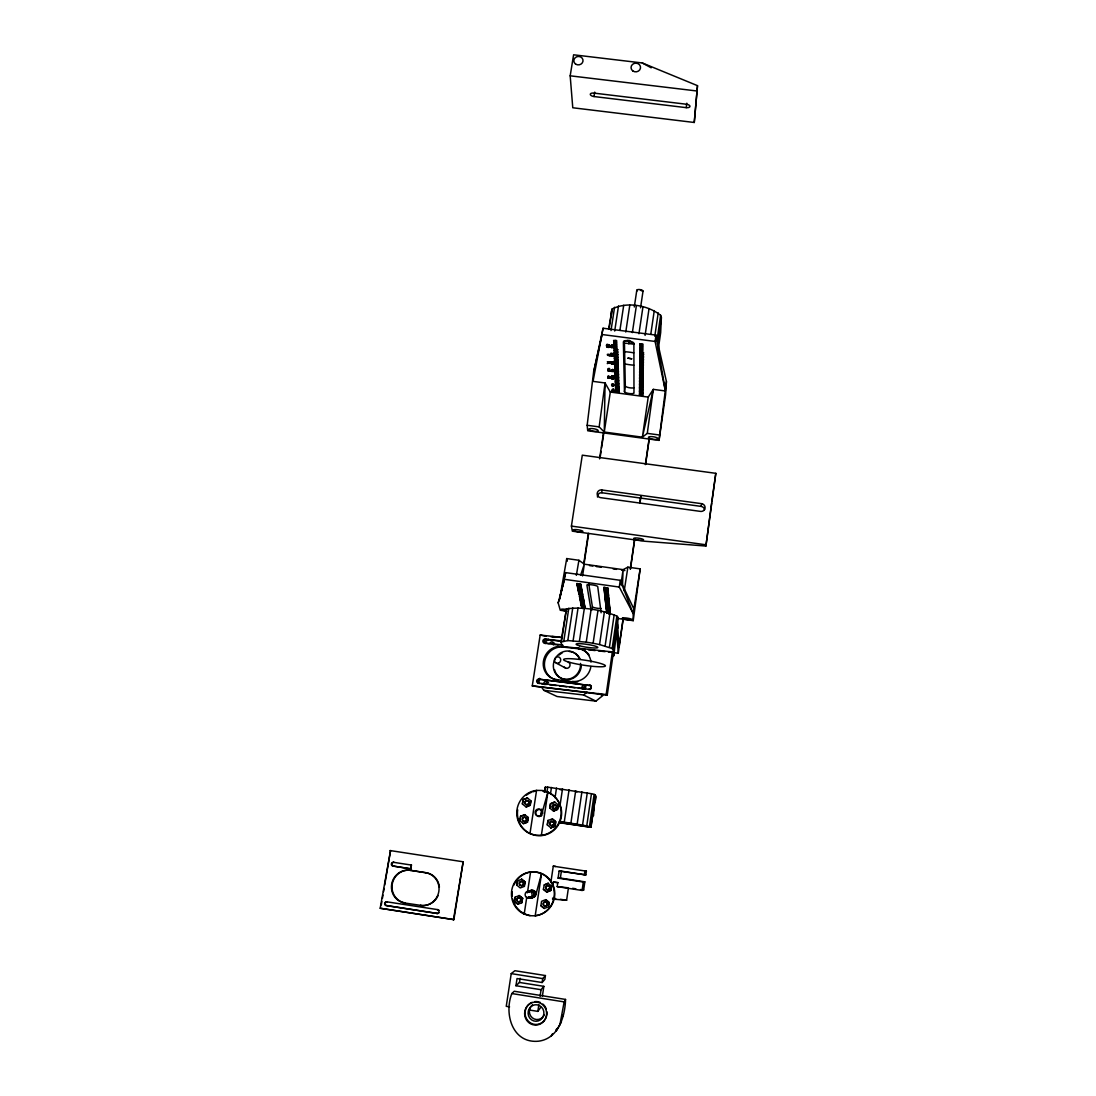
<?xml version="1.0" encoding="UTF-8"?>
<svg xmlns="http://www.w3.org/2000/svg" width="1096" height="1096" viewBox="0 0 1096 1096"><rect width="100%" height="100%" fill="white"/><g stroke="black" fill="none" stroke-linecap="round" stroke-linejoin="round"><path stroke-width="1.5" d="M566.892 611.212L560.262 610.267L558.165 602.855L559.686 598.772L566.714 558.563L578.921 560.275L584.332 564.193L623.103 569.646L627.885 567.153L640.16 568.879L633.214 620.679L618.295 618.541M697.508 85.666L694.261 122.478L572.77 107.764L570.18 75.816L573.605 54.8L642.283 62.965L697.508 85.666L694.261 122.478M622.46 586.141L623.103 569.646L620.898 584.757M608.595 329.307L612.116 309.004C626.898 301.441 647.832 305.113 660.628 315.292L661.381 317.593L660.669 332.663L658.121 350.254M659.052 440.387L666.437 381.572L656.011 335.129L603.074 328.225L593.621 371.941L587.155 425.275L587.73 430.769L659.052 440.387L665.601 394.656L666.437 381.572M705.906 546.055L715.811 473.321L582.291 455.169L571.413 526.094L572.345 531.176L644.585 541.232L705.906 546.055L711.619 503.023M665.368 390.971L655.093 341.445L656.011 335.129L665.368 390.971L653.285 389.368L647.284 433.372L642.379 437.181L604.266 432.043L599.156 426.892L605.061 382.97L593.032 381.367L603.074 328.225M711.838 501.365L715.811 473.321M633.214 620.679L633.173 613.541L619.295 587.072L620.281 580.318L565.646 572.619L559.686 598.772L565.646 572.619M648.216 397.095L642.379 437.181L653.285 389.368L648.216 397.095L610.308 392.053L605.061 382.97L604.266 432.043L610.308 392.053M623.199 617.993L619.048 646.654L617.5 624.419L613.746 655.97L613.13 649.613L612.143 648.544L616.87 616.062C601.183 609.787 583.25 606.609 566.454 608.869L560.933 642.092L562.495 647.024L585.141 649.476M656.997 340.253L660.628 315.292M593.635 809.711L590.963 827.302L586.757 825.905L591.443 793.723L547.712 787.147L545.027 787.312L544.26 792.34M612.363 651.901L613.418 652.545L607.225 695.138L606.157 694.576L612.363 651.901L561.755 646.421A16.892 15.851 -63.4 0 0 543.424 661.244A16.892 15.851 -63.4 0 0 556.7 679.616L557.878 680.191A16.865 15.824 -63.4 0 1 544.616 661.874A16.865 15.824 -63.4 0 1 562.906 647.065L561.755 646.421M613.13 649.613L617.829 617.24L616.87 616.062M657.532 344.13L661.381 317.593M617.774 628.255L617.829 617.24M589.47 826.48L594.114 794.395L591.443 793.723M559.919 1024.719L564.152 1001.895L565.536 999.429L514.23 991.25L511.832 993.551C503.859 1013.773 512.407 1043.707 538.479 1041.2C558.302 1038.775 565.139 1016.472 565.536 999.429M590.497 826.795L595.142 794.847L594.114 794.395M595.484 795.545L590.895 827.22L559.316 822.425M582.086 890.459L583.305 882.033L584.839 881.842L583.661 890.007L582.086 890.459L557.193 886.609L557.768 882.718L553.48 882.061L553 885.308M584.346 874.923L584.908 871.046L586.387 871.169L585.839 874.937L559.138 871.046L558.083 878.143L583.305 882.033M630.269 569.112L634.653 538.766M639.776 503.379L640.749 496.639M645.38 464.608L649.284 437.633M613.267 652.545L618.267 653.271L623.145 619.514M630.474 568.893L634.611 540.205M639.982 503.078L640.955 496.337M645.599 464.266L649.257 438.962M612.143 648.544L599.567 644.558L604.403 611.787M645.092 335.39L649.051 308.551M586.757 825.905L577.14 824.219L581.894 791.86M552.535 899.063L566.618 900.268L568.29 888.801M605.129 645.941L609.924 613.226M650.819 334.047L654.257 310.606M686.178 107.641A3.713 1.713 7.7 0 0 689.959 106.381A3.713 1.713 7.7 0 0 686.397 104.23L593.854 93.092A3.699 1.699 9.6 0 0 590.292 94.379A3.699 1.699 9.6 0 0 594.032 96.544L686.178 107.641L686.822 103.202M582.551 825.137L587.264 792.86M609.417 647.298L614.185 614.692M654.792 336.28L658.203 312.908M560.933 642.092L567.81 640.571L586.237 642.16L591.128 609.335M632.365 332.609L636.365 305.743M550.863 882.362L553.275 866.183L555.686 866.457M591.977 610.006L592.429 606.979L588.703 583.442M624.46 391.861L623.377 341.979A5.302 1.671 8.4 0 1 628.611 340.979A5.302 1.671 8.4 0 1 633.885 343.363L633.981 393.135A5.014 1.439 8.3 0 1 629.241 393.533A5.014 1.439 8.3 0 1 624.46 391.861L625.309 386.162L624.419 340.774M545.794 899.638L548.932 902.46L548.493 906.762L544.274 908.461L540.917 905.693L541.575 901.323L545.794 899.638L549.137 902.392L548.712 905.31M546.726 892.062L550.726 890.445L551.576 886.061L550.918 890.404L546.726 892.062L543.383 889.308L544.246 884.924L548.233 883.321L544.246 884.924M577.14 824.219L564.248 822.164L569.057 789.778M640.544 307.798L643.023 291.084M529.532 1010.046L537.848 1011.389L538.835 1004.717M540.068 996.387L541.068 989.715L543.835 986.332L519.477 982.454L515.956 985.729L541.068 989.715M515.956 985.729L517.038 978.55L542.123 982.523L542.712 978.605L545.438 975.55L514.887 970.714L511.229 973.618L506.242 1006.32L509.572 1006.854M599.567 644.558L593.114 643.27L597.978 610.458M638.954 333.759L642.941 306.88M542.41 996.031L543.835 986.332M545.438 975.55L544.876 979.358L542.123 982.523M558.083 878.143L560.371 878.06L561.385 871.169L585.839 874.937M570.893 823.192L575.674 790.805M590.621 689.316L591.114 685.973M582.565 575.921L584.332 564.193L580.592 575.249M612.609 376.147C609.732 380.298 616.267 378.531 612.787 377.38C610.883 376.353 610.431 379.12 612.486 378.613C614.377 376.627 609.02 379.038 613.787 377.586M614.02 371.297L614.061 369.886L613.787 371.544L611.239 371.325L613.322 371.339L613.692 369.708M573.112 640.749L578.044 608.033M611.582 385.285C616.966 381.846 611.116 388.066 612.294 386.052C616.404 386.093 611.335 384.682 611.554 384.586L613.089 385.491M612.5 378.778L612.965 376.216M613.979 371.174L613.911 369.79M619.911 330.389L623.706 305.277M612.719 378.641L613.048 376.408M550.48 793.915L551.452 787.462M611.979 385.313L612.322 383.669M612.842 378.805L613.267 376.284M612.171 385.189L612.335 384.038M613.157 378.819L613.527 376.38M612.554 384.052L612.486 385.367L612.76 384.08M613.404 378.791L613.746 376.49L613.87 378.558M613.609 378.75L613.897 376.599M614.527 390.656L614.349 391.93L612.157 391.628L612.965 391.615L612.28 389.354M612.911 385.436L613.089 384.285M612.157 391.628L612.322 390.368L614.527 390.793M612.116 390.614L612.678 389.395M551 827.891L547.315 824.946L547.986 820.452L552.343 818.931L555.809 821.753L555.138 826.233L550.781 827.768L555.138 826.233M553.521 811.109L549.836 808.136L550.507 803.669L554.658 802.012L558.316 804.985L557.645 809.451L553.521 811.109L557.453 809.286L558.316 804.985M612.513 390.532L613.061 389.395M550.507 803.669L549.836 808.136M612.924 390.724L613.198 389.286M612.965 391.615L613.102 389.587M613.555 391.683L613.664 389.354L613.555 391.683L614.349 391.93M535.191 915.818L541.534 873.663L536.163 872.073L530.587 871.964A22.071 21.441 -85.2 0 0 524.189 914.105L529.574 915.708L535.191 915.818A22.071 21.441 -85.2 0 0 541.534 873.663L535.93 894.446M553.357 809.04L554.083 804.19M555.042 797.737L556.508 788.038M579.4 641.297L584.319 608.513M625.775 332.033L629.803 305.181M554.946 826.11L555.617 821.616L552.343 818.931M628.803 343.747L629.31 340.404M634.296 306.99L636.79 290.289M559.851 806.629L562.508 788.832M634.063 609.349L620.281 580.318L633.173 613.541L640.16 568.879M522.422 898.336L521.751 902.707L522.682 898.282L519.079 895.583L522.682 898.282M524.902 881.992L524.244 886.349L525.176 881.979L521.573 879.252L525.176 881.979M561.522 641.256L566.454 608.869M607.718 345.925L606.499 345.898L606.677 344.432M609.088 328.923L612.116 309.004M606.746 345.884L606.937 344.651M607.02 345.884L607.211 344.637M606.499 345.898L607.253 344.445M607.362 345.884L607.609 344.473M607.39 346.528C610.198 346.884 606.526 348.309 607.951 344.514M562.33 646.476L562.563 644.9L544.411 642.941A1.932 1.808 -61.6 0 1 542.89 640.845A1.932 1.808 -61.6 0 1 544.986 639.132L561.495 640.9M607.732 347.185C604.239 346.87 610.582 347.925 607.91 344.678M562.495 647.024L562.741 645.448M607.773 347.377L608.54 344.61M608.321 347.213L608.787 344.665M563.865 640.735L568.797 608.225M608.143 347.418L608.239 344.733M611.006 330.567L614.555 307.25M608.458 347.432L608.883 345.678L607.91 345.952M608.746 347.418L609.198 345.281M608.979 347.391L609.39 345.199M609.157 347.336L609.554 345.761L607.595 346.089M610.02 363.338L607.677 363.036C612.733 359.447 602.636 366.201 610.212 362.31M524.189 914.105L526.751 897.254M527.519 892.199L530.587 871.964M607.677 363.036L608.444 361.735M610.979 346.432C614.966 347.268 608.801 348.72 611.171 345.199M609.938 355.775L607.554 355.282C613.5 354.186 602.649 353.46 609.938 355.775L610.116 354.378M609.595 368.53L609.486 371.01C612.472 371.558 605.869 370.681 608.883 370.928L608.143 368.53M611.582 346.418L611.774 345.185M540.712 815.808L541.725 809.108M608.033 370.955L608.212 369.626M611.842 346.459L612.02 345.226M607.979 369.845L608.568 368.585M611.404 354.625L613.472 355.871L610.636 355.816L610.952 353.145C610.431 357.159 614.582 355.83 610.76 354.364L613.692 354.542M612.034 346.528L612.226 345.281M541.191 815.712L541.958 810.656M544.767 792.148L545.534 787.092M608.39 369.763L608.951 368.571M612.198 346.596L612.376 345.35M567.81 640.571L572.756 607.938M608.828 369.969L609.102 368.462M611.226 355.186L611.938 354.022M612.322 346.679L612.5 345.446M614.705 331.033L618.5 305.976M607.992 378.147L608.102 375.901M608.883 370.928L609.061 369.749M611.417 355.036L611.582 353.405L613.623 353.679M612.554 346.487C606.252 345.706 615.445 350.378 612.746 345.254M611.65 355.063L612.048 353.871L611.76 355.241M612.952 346.747L612.965 345.363M609.486 371.01L609.664 369.818M610.664 363.201C614.623 359.926 612.335 367.324 610.732 361.653M608.773 377.175L608.951 376.01L608.814 378.12L607.924 376.942L608.869 376.873M610.787 363.351L610.965 362.146M610.952 363.475L611.13 362.269L613.774 362.228M612.212 355.323L612.39 354.104M611.157 363.584L611.39 361.735M612.267 356.104L612.678 353.967M611.431 363.68C610.376 361.707 614.609 361.927 613.048 363.831M612.582 356.118L612.924 354.035M609.595 377.024L609.417 378.202L609.349 376.942L608.157 376.832M611.65 363.557C614.637 361.077 610.554 365.31 611.801 362.42M612.87 356.104L613.171 354.104M546.945 792.216L547.712 787.147M611.746 363.762L612.034 362.406M613.089 356.077L613.39 354.2M612.116 363.817L612.28 362.447M613.267 356.022L613.541 354.309M612.349 363.68L612.527 362.475M613.404 355.953L613.65 354.419M541.369 835.344L547.904 792.079L542.356 790.476L536.561 790.38L529.971 833.604L535.547 835.248L541.369 835.344A22.646 22.221 -80.9 0 0 547.904 792.079L542.013 813.054M612.472 363.858L612.719 362.475M612.787 363.858L613.089 361.694M519.477 982.454L520.107 978.276M611.089 378.189L611.335 376.257M613.376 371.215L611.363 369.969C617.103 369.64 610.486 371.9 612.404 369.448M613.253 363.776L613.431 362.584M611.198 378.325L611.5 376.175M612.322 370.804L612.596 369.475M613.418 363.694L613.678 361.694M611.363 378.449L611.691 376.134M583.743 563.769L588.346 533.314M599.581 458.854L603.663 431.769M611.568 378.558L611.952 376.106M612.76 370.873L612.938 369.695M611.828 378.641L612.253 376.12M613.102 370.969L613.212 369.571M584.045 564.084L588.607 533.793M600.293 456.388L601.046 451.346M601.553 447.976L603.841 432.838M612.048 378.517L612.376 376.284M613.459 369.626L613.212 371.023L613.555 370.023M523.272 823.589L527.697 822.055L523.559 823.713L519.819 820.767L520.504 816.287L524.929 814.78L520.504 816.287M527.231 797.861L530.944 800.861L530.259 805.313L526.135 806.971L522.395 803.985L523.093 799.518L527.491 798.066L523.093 799.518M520.792 816.438L519.819 820.767M523.367 799.71L522.395 803.985M514.408 901.57L518.024 904.255L514.408 901.57L515.079 897.199L519.353 895.542M524.505 886.322L520.244 887.952L516.915 885.212L517.586 880.869L521.847 879.252M514.695 901.501L515.079 897.199M527.423 821.918L528.108 817.438L527.93 820.562M526.135 806.971L529.998 805.135L530.944 800.861M607.225 695.138L532.272 685.918L540.164 635.064L562.001 637.393M538.794 683.274L539.547 678.328M624.24 590.744L627.885 567.153M453.456 919.736L463.156 861.785L453.867 919.64L380.189 908.255L390.546 850.592L384.669 885.143M594.032 96.544L594.731 92.119M410.534 868.731L411.164 864.977L411.014 868.868L392.889 866.059A1.904 1.836 -69.2 0 1 391.382 863.895A1.904 1.836 -69.2 0 1 393.519 862.305L394.053 862.333A1.904 1.836 -69.3 0 0 391.93 863.922A1.904 1.836 -69.3 0 0 393.423 866.073L411.014 868.868M381.312 904.899L381.874 901.611M382.435 898.309L382.984 895.021M383.545 891.733L384.107 888.445M576.345 575.373L578.921 560.275M704.536 509.763A3.987 3.877 9 0 0 701.111 506.393L701.591 503.667L601.731 489.953A3.987 3.891 -5.2 0 0 597.21 493.255A3.987 3.891 -5.2 0 0 600.581 497.653L700.536 511.407A4.014 3.905 8.9 0 0 705.057 508.092A4.014 3.905 8.9 0 0 701.591 503.667M593.621 371.941L602.115 334.527L655.093 341.445M558.165 602.855L564.618 579.346L619.295 587.072M556.33 1030.925L561.399 1021.801M561.851 1017.759L563.275 1014.965M551.315 1035.967L552.411 1033.87M537.848 1011.389L540.739 1007.347M609.294 347.268C608.403 346.377 609.883 345.898 607.061 345.678M555.905 1029.856L557.878 1027.884M545.15 642.105L548.616 639.311M541.301 686.781L543.822 690.302L583.552 694.987L587.086 692.151M543.822 690.302L557.056 696.508L595.909 701.125L602.814 695.59L598.745 693.494M612.965 354.597L612.089 354.679M517.75 904.323L522.025 902.652M550.726 803.848L554.658 802.012M544.274 908.461L540.917 905.693M606.677 613.198L607.527 613.144M437.222 913.448L386.737 905.543A1.918 1.836 -71.7 0 1 385.23 903.364A1.918 1.836 -71.7 0 1 387.381 901.761L386.82 901.816A1.918 1.85 -71.7 0 0 384.682 903.433A1.918 1.85 -71.7 0 0 386.189 905.611L437.222 913.448A1.918 1.85 -76.1 0 0 438.962 912.749M608.266 362.94C612.664 362.351 605.321 361.296 607.951 361.927M439.044 910.406A1.918 1.85 -76.1 0 0 437.838 909.653L437.4 909.735A1.932 1.85 -76 0 1 438.921 911.913A1.932 1.85 -76 0 1 436.77 913.53M543.383 889.308L546.931 892.021M420.768 905.378L420.302 905.447A16.591 16.002 -73.4 0 0 438.825 891.555A16.591 16.002 -73.4 0 0 425.7 872.731L410.192 870.334A16.577 15.974 -72 0 0 391.669 884.212A16.577 15.974 -72 0 0 404.725 903.008L420.768 905.378A16.55 15.961 -73.4 0 0 438.044 895.624M380.189 908.255L453.867 919.64M608.677 369.777L609.417 369.708M404.725 903.008L405.246 902.953A16.536 15.933 -72 0 1 392.217 884.198A16.536 15.933 -72 0 1 410.685 870.347L410.192 870.334M516.915 885.212L517.586 880.869M425.7 872.731L426.166 872.745A16.55 15.961 -73.4 0 1 439.414 887.171M582.524 608.033L581.647 608.157L582.62 608.554M559.138 871.046L561.385 871.169M607.883 612.39L606.54 612.486L607.951 612.965M608.91 613.102L610.253 613.02L608.855 612.527M608.979 613.883L610.321 613.801L608.924 613.322M625.748 343.226L633.639 344.144M562.385 789.586L560.138 789.709M607.609 346.391L608.595 346.254L607.568 345.898M612.089 354.844L613.431 354.72M552.096 636.502L560.316 637.379M546.178 636.255L540.164 635.064M551 636.762L555.823 637.283M544.986 639.132L561.755 641.475M544.411 642.941L548.712 643.927M553.384 644.434L558.07 644.941M588.47 649.846L595.128 650.558M598.443 650.928L605.102 651.64M608.431 652.01L613.418 652.545M557.193 886.609L568.002 887.787M556.7 679.616L573.509 682A16.906 15.919 -63.3 0 0 577.729 681.918M561.001 680.561L565.687 681.096M568.824 681.465L573.509 682M539.424 683.575L538.218 683A1.959 1.822 -65.5 0 1 536.684 680.876A1.959 1.822 -65.5 0 1 538.807 679.164L590.799 685.63A1.973 1.863 -65.6 0 1 591.278 685.754M538.807 679.164L590.799 685.63M538.218 683L590.237 689.507M541.109 683.781L546.192 684.37M549.589 684.767L556.357 685.548M559.741 685.945L566.522 686.74M569.906 687.137L574.989 687.726M578.373 688.124L585.154 688.918M532.272 685.918L606.157 694.576M553.48 882.061L558.138 882.609M570.18 75.816L696.741 90.968M606.732 596.334L608.677 596.293L604.732 595.731L608.76 597.169L604.882 596.539L606.759 596.567M581.305 597.032L583.182 596.991L579.305 596.43L583.346 597.854L579.524 597.238L581.346 597.252M582.14 601.334L583.99 601.279L580.209 600.663L584.141 602.129L580.373 601.512L582.168 601.54M582.456 603.005L584.291 602.964L580.496 602.43L584.456 603.8L580.716 603.184L582.497 603.211M612.226 370.626L613.733 370.969M582.784 604.663L584.606 604.622L580.825 604.088L584.757 605.444L580.99 604.91L582.812 604.869M608.184 610.664L610.034 610.636L606.28 610.102L610.102 611.431L606.362 610.897L608.212 610.869M607.979 378.01L610.239 378.298M587.155 425.275L599.156 426.892M647.284 433.372L659.34 434.989M597.471 497.05A3.959 3.863 -5.2 0 1 601.978 492.762L701.111 506.393M571.413 526.094L706.167 544.822M589.497 565.577L592.868 566.057M596.238 566.536L601.307 567.249M613.102 568.906L616.486 569.372M621.542 570.084L624.912 570.564M559.7 821.89L575.77 824.562L560.508 822.48M550.37 821.411L553.754 821.904M558.837 822.63L590.963 827.302M559.316 821.438L564.248 822.164M553.275 866.183L586.387 871.169M390.012 850.537L463.156 861.785M560.371 878.06L584.839 881.842M572.633 888.294L575.784 888.788M580.51 889.514L583.661 890.007M393.519 862.305L411.644 865.114M410.288 870.279L426.166 872.745M552.576 898.09L555.699 898.583M560.371 899.295L566.618 900.268M386.82 901.816L437.838 909.653M511.229 973.618L542.712 978.605M511.832 993.551L564.152 1001.895M586.237 642.16L593.114 643.27M580.962 595.279L579.003 594.594L582.853 595.224L579.428 595.758L583.017 596.114L581.017 595.498M583.25 607.115L581.373 606.472L585.059 607.074L581.757 607.54L585.209 607.883L583.291 607.321M574.921 791.394L577.154 791.805M609.006 614.103L609.842 614.294M640.393 290.111L641.777 290.92M583.552 694.987L595.909 701.125M556.302 663.135L565.673 668.108M642.283 62.965L651.202 67.801M547.315 824.946L547.986 820.452M524.655 814.629L528.382 817.589M548.027 883.349L551.576 886.061M592.909 814.753L593.525 815.643L594.087 806.56L596.21 797.025L595.142 794.847M566.714 558.563L567.29 561.193M590.977 609.746L586.894 585.072A5.48 0.918 8.5 0 1 592.169 584.88A5.48 0.918 8.5 0 1 597.731 586.607L601.115 612.787M601.731 489.953L601.978 492.762M616.569 630.789L618.267 653.271M611.363 311.113L611.5 314.497M520.326 898.213A2.055 2 -83.7 0 1 519.942 901.666A2.055 2 -83.7 0 1 517.065 899.871A2.055 2 -83.7 0 1 519.874 897.925M549.699 888.445A2.055 2 -86.9 0 1 546.616 889.24A2.055 2 -86.9 0 1 546.685 885.979A2.055 2 -86.9 0 1 549.726 886.883M523.367 884.376A2.055 2 -83.2 0 1 520.299 885.157A2.055 2 -83.2 0 1 520.367 881.91A2.055 2 -83.2 0 1 523.409 882.814M529.752 891.665A3.603 3.494 -85.1 0 1 534.423 890.911A3.603 3.494 -85.1 0 1 535.547 895.624A3.603 3.494 -85.1 0 1 531.067 897.199M529.313 891.733A3.617 3.507 -85.1 0 1 533.999 890.98A3.617 3.507 -85.1 0 1 535.122 895.72A3.617 3.507 -85.1 0 1 530.628 897.295M513.983 884.965A21.947 21.317 -85.2 0 1 550.699 880.787A21.947 21.317 -85.2 0 1 535.752 915.598M530.163 915.489A21.947 21.317 -85.2 0 1 521.162 911.776M520.052 910.913A21.947 21.317 -85.2 0 1 516.216 906.776M515.435 905.597A21.947 21.317 -85.2 0 1 514.093 903.063M513.558 901.748A21.947 21.317 -85.2 0 1 512.723 899.008M512.257 896.186A21.947 21.317 -85.2 0 1 512.229 891.884M528.683 891.267A3.658 3.562 -84.9 0 1 533.451 891.802A3.658 3.562 -84.9 0 1 533.341 896.734A3.658 3.562 -84.9 0 1 528.546 897.076M528.327 891.445A3.535 3.439 -84.9 0 1 532.944 891.952A3.535 3.439 -84.9 0 1 532.834 896.734A3.535 3.439 -84.9 0 1 528.204 897.049M527.217 892.884A3.535 3.439 -84.9 0 1 527.683 892.089M528.998 891.884A3.494 3.398 -85 0 1 533.519 891.158A3.494 3.398 -85 0 1 534.601 895.733A3.494 3.398 -85 0 1 530.259 897.254M528.464 891.856A3.644 3.535 -85 0 1 533.437 891.281A3.644 3.535 -85 0 1 533.971 896.405A3.644 3.535 -85 0 1 528.998 896.98M544.465 684.562A1.945 1.822 -65.7 0 1 544.52 681.835A1.945 1.822 -65.7 0 1 547.137 681.767A1.945 1.822 -65.7 0 1 547.068 684.493M550.014 644.051A1.932 1.808 -61.7 0 1 552.37 641.886A1.932 1.808 -61.7 0 1 553.275 644.859M582.209 688.754A1.959 1.85 -65.7 0 1 582.565 686.137A1.959 1.85 -65.7 0 1 585.1 686.165A1.959 1.85 -65.7 0 1 585.182 688.781M545.794 684.575A1.945 1.822 -65.7 0 1 548.534 682.329M551.932 644.051A1.932 1.808 -61.7 0 1 553.891 642.831M583.565 688.672A1.959 1.85 -65.8 0 1 585.771 686.521M569.112 651.435A14.303 13.44 -63.5 0 1 580.154 659.134M581.277 666.3A14.303 13.44 -63.5 0 1 568.673 679.589A14.303 13.44 -63.5 0 1 554.508 669.601M559.152 655.024A14.303 13.44 -63.5 0 1 562.18 652.942M580.565 663.409A14.316 13.453 -63.5 0 1 562.495 678.725A14.316 13.453 -63.5 0 1 556.919 656.107A14.316 13.453 -63.5 0 1 579.4 658.71M568.194 662.107A3.261 3.055 -63.5 0 1 569.345 667.012A3.261 3.055 -63.5 0 1 564.426 667.122M534.821 1001.634A11.453 10.96 -88.8 0 1 540.424 1002.525M542.876 1004.073A11.453 10.96 -88.8 0 1 546.219 1008.841M546.904 1011.745A11.453 10.96 -88.8 0 1 538.15 1024.253A11.453 10.96 -88.8 0 1 525.477 1016.239A11.453 10.96 -88.8 0 1 532.053 1002.347M544.342 1014.677A8.179 7.836 -88.9 0 1 532.259 1017.773A8.179 7.836 -88.9 0 1 532.546 1004.799M529.971 833.604A22.646 22.221 -80.9 0 1 536.561 790.38M524.285 821.521A2.11 2.069 -79 0 1 522.545 819.301A2.11 2.069 -79 0 1 524.573 817.315A2.11 2.069 -79 0 1 526.669 819.192M526.655 819.74A2.11 2.069 -79 0 1 525.354 821.397M556.357 807.711A2.11 2.069 -83.4 0 1 553.302 808.629A2.11 2.069 -83.4 0 1 552.959 805.423A2.11 2.069 -83.4 0 1 556.124 805.615M542.89 790.97A22.509 22.098 -81 0 1 560.741 819.424A22.509 22.098 -81 0 1 530.574 833.851M529.272 833.22A22.509 22.098 -81 0 1 517.696 809.848M526.491 795.121A22.509 22.098 -81 0 1 531.546 792.285M532.903 791.792A22.509 22.098 -81 0 1 535.711 791.079M537.109 815.767A3.521 3.466 -81 0 1 536.889 810.465A3.521 3.466 -81 0 1 542.068 810.903M542.506 811.711A3.521 3.466 -81 0 1 542.698 813.52M541.986 815.191A3.521 3.466 -81 0 1 541.328 815.835M539.657 816.506A3.521 3.466 -81 0 1 537.889 816.232M624.501 340.815A10.522 3.315 8.3 0 1 629.173 340.555M630.132 341.075A10.508 3.343 8.3 0 1 627.638 340.418M637.201 290.892A3.151 1.096 8.3 0 1 639.502 289.536A3.151 1.096 8.3 0 1 642.914 291.358M628.912 343.5A3.165 1 8.3 0 1 631.132 343.075A3.165 1 8.3 0 1 634.159 343.733M633.748 365.16A20.317 6.22 8.3 0 1 624.72 363.886M624.473 351.72A20.317 6.22 8.3 0 1 633.721 352.844M590.991 662.135A16.947 15.961 -63.3 0 0 577.373 648.106L578.496 648.764A16.906 15.919 -63.3 0 1 589.045 654.846M590.895 666.519A16.947 15.961 -63.3 0 1 572.372 681.424M545.589 643.599A1.932 1.808 -61.6 0 1 544.068 641.503A1.932 1.808 -61.6 0 1 546.178 639.804M538.958 683.466A1.945 1.822 -65.6 0 1 540.013 679.753M589.703 685.055A1.973 1.863 -65.5 0 1 591.278 687.206A1.973 1.863 -65.5 0 1 589.127 688.932M633.817 387.833A5.001 1.452 8.3 0 1 629.022 387.669A5.001 1.452 8.3 0 1 625.309 386.162M601.225 608.527A5.151 0.808 8.5 0 1 596.32 608.088A5.151 0.808 8.5 0 1 592.429 606.979M566.221 610.938A4.932 0.74 8.7 0 1 561.166 609.362A4.932 0.74 8.7 0 1 567.084 609.582M613.596 340.541C616.843 343.651 618.843 339.185 613.596 340.541M613.664 342.226C616.897 345.336 618.898 340.897 613.664 342.226M613.733 343.911C616.952 346.994 618.939 342.582 613.733 343.911M613.801 345.583C617.021 348.651 618.993 344.267 613.801 345.583M613.87 347.24C617.075 350.295 619.035 345.939 613.87 347.24M613.938 348.898L617.747 349.556L613.938 348.898M614.007 350.542L617.802 351.186L614.007 350.542M614.061 352.159L617.856 352.816L614.061 352.159M614.13 353.789L617.911 354.433L614.13 353.789M614.198 355.392L617.966 356.049L614.198 355.392M614.253 356.995L618.007 357.639L614.253 356.995M614.322 358.584L618.062 359.228L614.322 358.584M614.39 360.159L618.117 360.803L614.39 360.159M614.445 361.735L618.171 362.379L614.445 361.735M614.514 363.297L618.213 363.94L614.514 363.297M614.568 364.845L618.267 365.489L614.568 364.845M614.637 366.393L618.322 367.023L614.637 366.393M614.692 367.927L618.377 368.557L614.692 367.927M614.76 369.448L618.418 370.078L614.76 369.448M614.815 370.955L618.473 371.585L614.815 370.955M614.883 372.462L618.514 373.092L614.883 372.462M614.938 373.969L618.569 374.585L614.938 373.969M614.993 375.449L618.61 376.079L614.993 375.449M615.062 376.928L618.665 377.545L615.062 376.928M615.116 378.394L618.719 379.01L615.116 378.394M615.171 379.86L618.76 380.476L615.171 379.86M615.226 381.312L618.815 381.929L615.226 381.312M615.294 382.751L618.856 383.367L615.294 382.751M615.349 384.189L618.898 384.806L615.349 384.189M615.404 385.628L618.952 386.23L615.404 385.628M615.459 387.039L618.993 387.642L615.459 387.039M627.981 358.159L631.693 358.803L627.981 358.159M615.514 388.45L619.048 389.053L615.514 388.45M615.568 389.861L619.089 390.45L615.568 389.861M615.623 391.245L619.13 391.847L615.623 391.245M639.859 343.98C643.037 347.09 645.147 342.623 639.859 343.98M639.845 345.665C643.01 348.747 645.119 344.322 639.845 345.665M639.831 347.336C642.996 350.405 645.078 345.994 639.831 347.336M639.817 348.994C642.968 352.049 645.051 347.679 639.817 348.994M639.804 350.651C642.941 353.693 645.023 349.336 639.804 350.651M639.79 352.282L643.599 352.953L639.79 352.282M639.776 353.912L643.571 354.57L639.776 353.912M639.749 355.542L643.544 356.2L639.749 355.542M639.735 357.145L643.516 357.803L639.735 357.145M639.721 358.748L643.489 359.406L639.721 358.748M639.708 360.337L643.462 360.995L639.708 360.337M639.694 361.927L643.434 362.57L639.694 361.927M639.68 363.502L643.421 364.146L639.68 363.502M639.667 365.064L643.393 365.694L639.667 365.064M639.653 366.612L643.366 367.256L639.653 366.612M639.639 368.146L643.338 368.79L639.639 368.146M639.626 369.681L643.311 370.325L639.626 369.681M639.612 371.215L643.284 371.845L639.612 371.215M639.598 372.722L643.256 373.352L639.598 372.722M639.585 374.229L643.242 374.859L639.585 374.229M639.571 375.736L643.215 376.353L639.571 375.736M639.557 377.216L643.188 377.846L639.557 377.216M639.543 378.695L643.16 379.326L639.543 378.695M639.53 380.175L643.133 380.792L639.53 380.175M639.516 381.627L643.119 382.244L639.516 381.627M639.502 383.079L643.092 383.696L639.502 383.079M639.489 384.532L643.064 385.148L639.489 384.532M639.475 385.97L643.037 386.573L639.475 385.97M639.461 387.395L643.023 387.998L639.461 387.395M639.448 388.82L642.996 389.423L639.448 388.82M639.434 390.231L642.968 390.834L639.434 390.231M639.42 391.628L642.955 392.231L639.42 391.628M639.406 393.026L642.927 393.628L639.406 393.026M639.393 394.409L642.9 395.012L639.393 394.409M576.797 583.552L580.812 584.209L576.797 583.552M576.989 584.51L580.976 585.154L576.989 584.51M577.181 585.456L581.154 586.1L577.181 585.456M577.359 586.387L581.332 587.045L577.359 586.387M577.551 587.333L581.51 587.977L577.551 587.333M577.743 588.264L581.675 588.908L577.743 588.264M577.921 589.182L581.853 589.826L577.921 589.182M578.099 590.1L582.017 590.744L578.099 590.1M578.291 591.004L582.195 591.648L578.291 591.004M578.469 591.922L582.36 592.552L578.469 591.922M578.647 592.813L582.524 593.457L578.647 592.813M578.825 593.717L582.688 594.347L578.825 593.717M579.702 598.101L583.51 598.717L579.702 598.101M579.866 598.964L583.661 599.581L579.866 598.964M580.044 599.813L583.826 600.43L580.044 599.813M581.209 605.663L584.908 606.266L581.209 605.663M603.896 587.388L607.896 588.045L603.896 587.388M603.992 588.319L607.992 588.977L603.992 588.319M604.088 589.264L608.075 589.908L604.088 589.264M604.197 590.196L608.17 590.84L604.197 590.196M604.293 591.114L608.253 591.758L604.293 591.114M604.389 592.032L608.335 592.676L604.389 592.032M604.485 592.95L608.417 593.594L604.485 592.95M604.595 593.854L608.513 594.498L604.595 593.854M604.691 594.758L608.595 595.388L604.691 594.758M604.978 597.416L608.842 598.06L604.978 597.416M605.074 598.293L608.924 598.937L605.074 598.293M605.17 599.17L609.006 599.8L605.17 599.17M605.252 600.033L609.088 600.663L605.252 600.033M605.348 600.896L609.171 601.526L605.348 600.896M605.444 601.759L609.253 602.375L605.444 601.759M605.54 602.608L609.335 603.225L605.54 602.608M605.622 603.458L609.417 604.074L605.622 603.458M605.718 604.293L609.486 604.91L605.718 604.293M605.8 605.129L609.568 605.745L605.8 605.129M605.896 605.951L609.65 606.567L605.896 605.951M605.992 606.787L609.719 607.39L605.992 606.787M606.074 607.609L609.801 608.212L606.074 607.609M606.157 608.417L609.883 609.02L606.157 608.417M606.252 609.225L609.951 609.828L606.252 609.225M606.513 611.623L610.184 612.226L606.513 611.623M569.961 662.436A21.166 2.576 8.6 0 0 604.814 666.368A21.166 2.576 8.6 0 0 578.715 659.367A21.166 2.576 8.6 0 0 569.961 662.436M520.258 901.186A2.069 2 -83.7 0 0 519.011 897.857A2.069 2 -83.7 0 0 516.819 900.652A2.069 2 -83.7 0 0 520.258 901.186M547 905.2A2.069 2 -87.2 0 0 545.74 901.871A2.069 2 -87.2 0 0 543.561 904.666A2.069 2 -87.2 0 0 547 905.2M546.712 905.296A2.069 2.014 -87.1 0 0 545.452 901.953A2.069 2.014 -87.1 0 0 543.274 904.762A2.069 2.014 -87.1 0 0 546.712 905.296M549.151 888.952A2.055 2 -86.9 0 0 547.89 885.637A2.055 2 -86.9 0 0 545.712 888.418A2.055 2 -86.9 0 0 549.151 888.952M522.737 884.869A2.055 2 -83.2 0 0 521.49 881.554A2.055 2 -83.2 0 0 519.312 884.335A2.055 2 -83.2 0 0 522.737 884.869M531.327 896.857A3.589 3.494 -84.7 0 0 529.149 891.062A3.589 3.494 -84.7 0 0 525.354 895.925A3.589 3.494 -84.7 0 0 531.327 896.857M632.858 70.966A4.754 4.357 -3.7 0 0 640.489 68.062A4.754 4.357 -3.7 0 0 634.009 63.486A4.754 4.357 -3.7 0 0 632.858 70.966M575.551 64.034A4.631 4.233 -6.2 0 0 582.99 61.212A4.631 4.233 -6.2 0 0 576.729 56.773A4.631 4.233 -6.2 0 0 575.551 64.034M558.713 663.066A3.315 3.11 -63.1 0 0 559.563 657.436A3.315 3.11 -63.1 0 0 554.48 659.737A3.315 3.11 -63.1 0 0 558.713 663.066M544.191 1020.76A11.508 11.001 -88.8 0 0 537.3 1002.196A11.508 11.001 -88.8 0 0 525.354 1017.746A11.508 11.001 -88.8 0 0 544.191 1020.76M542.178 1018.184A8.289 7.932 -88.8 0 0 537.218 1004.827A8.289 7.932 -88.8 0 0 528.615 1016.019A8.289 7.932 -88.8 0 0 542.178 1018.184M525.464 820.945A2.124 2.082 -78.9 0 0 525.08 817.301A2.124 2.082 -78.9 0 0 522.176 819.479A2.124 2.082 -78.9 0 0 525.464 820.945M553.562 824.904A2.11 2.082 -84.2 0 0 552.261 821.493A2.11 2.082 -84.2 0 0 550.014 824.356A2.11 2.082 -84.2 0 0 553.562 824.904M528.395 804.437A2.11 2.069 -77.6 0 0 528.012 800.82A2.11 2.069 -77.6 0 0 525.107 802.998A2.11 2.069 -77.6 0 0 528.395 804.437M553.302 824.726A2.124 2.082 -84.2 0 0 551.987 821.315A2.124 2.082 -84.2 0 0 549.726 824.192A2.124 2.082 -84.2 0 0 553.302 824.726M555.809 807.958A2.11 2.082 -83.3 0 0 554.494 804.56A2.11 2.082 -83.3 0 0 552.247 807.423A2.11 2.082 -83.3 0 0 555.809 807.958M528.039 804.204A2.11 2.069 -77.6 0 0 527.655 800.573A2.11 2.069 -77.6 0 0 524.751 802.752A2.11 2.069 -77.6 0 0 528.039 804.204M540.616 815.383A3.548 3.494 -80.8 0 0 539.972 809.273A3.548 3.494 -80.8 0 0 535.095 812.944A3.548 3.494 -80.8 0 0 540.616 815.383M635.077 539.396A5.014 1 8.2 0 0 643.407 540.109A5.014 1 8.2 0 0 637.351 538.026A5.014 1 8.2 0 0 635.077 539.396M574.784 530.985A4.877 0.973 8.7 0 0 582.784 531.67A4.877 0.973 8.7 0 0 576.702 529.615A4.877 0.973 8.7 0 0 574.784 530.985M579.51 645.777A10.96 1.439 8.6 0 0 597.525 647.736A10.96 1.439 8.6 0 0 583.963 643.982A10.96 1.439 8.6 0 0 579.51 645.777M590.169 430.413A4.809 1.26 8.6 0 0 598.087 430.92A4.809 1.26 8.6 0 0 592.128 428.563A4.809 1.26 8.6 0 0 590.169 430.413M649.777 438.455A4.822 1.26 8.1 0 0 657.806 438.975A4.822 1.26 8.1 0 0 652.038 436.633A4.822 1.26 8.1 0 0 649.777 438.455M623.692 618.911A4.946 0.754 8.4 0 0 631.871 619.747A4.946 0.754 8.4 0 0 625.871 617.966A4.946 0.754 8.4 0 0 623.692 618.911"/></g></svg>
